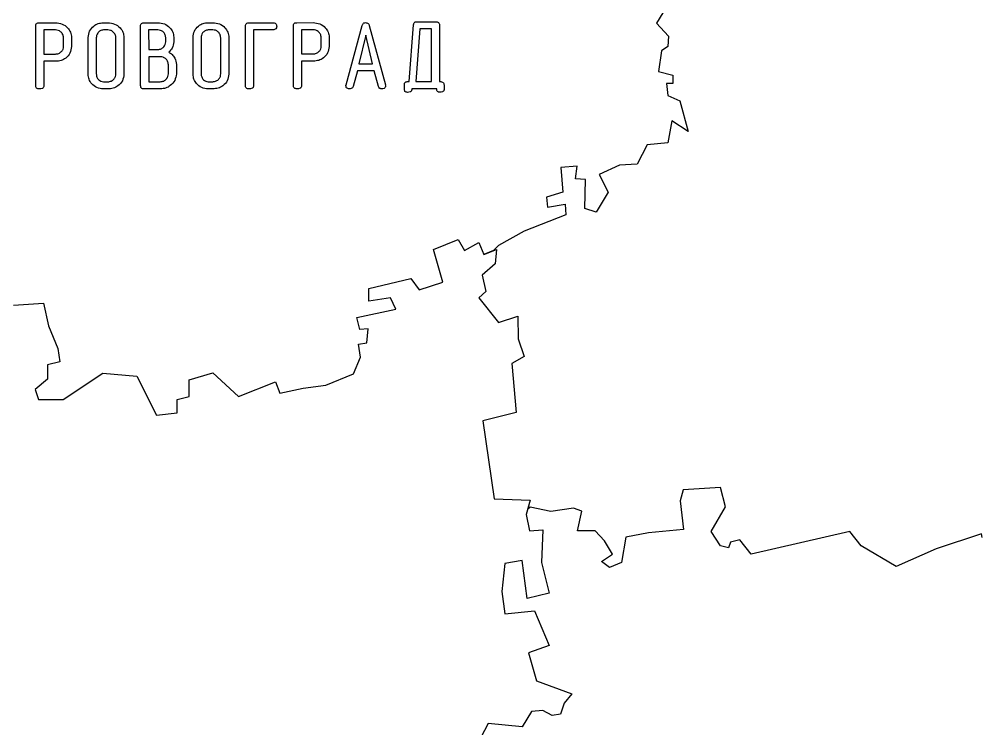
# Model space of a CAD drawing. Header units: millimetres. Extents: x 13 to 580, y 5 to 382.
# Drawn here: x 318.9 to 398.9, y 136 to 195 of the extents above; entities that cross this region are included whole.
import ezdxf

# ---------------------------------------------------------------- set-up
doc = ezdxf.new("R2010")
doc.units = ezdxf.units.MM

msp = doc.modelspace()

# ---------------------------------------------------------------- linework, layer by layer
at = {"color": 7, "linetype": 'Continuous', "lineweight": 25}
for p, q in [((372.385, 195.548), (371.868, 194.704)), ((320.305, 189.486), (320.303, 194.454)), ((320.573, 194.72), (321.946, 194.721)), ((325.909, 194.723), (326.301, 194.723)), ((329.016, 189.491), (329.013, 194.459)), ((329.281, 194.725), (330.449, 194.726)), ((334.619, 194.728), (335.012, 194.728)), ((337.727, 189.496), (337.724, 194.464)), ((338.021, 194.73), (339.975, 194.731)), ((341.711, 189.498), (341.708, 194.466)), ((341.978, 194.732), (343.351, 194.733)), ((346.081, 189.569), (347.426, 194.508)), ((348.009, 194.508), (349.357, 189.571)), ((351.326, 189.832), (351.692, 194.566)), ((351.957, 194.813), (353.501, 194.813)), ((353.838, 194.548), (353.84, 189.834)), ((371.868, 194.704), (372.875, 193.602)), ((320.972, 194.126), (320.973, 192.119)), ((321.936, 194.126), (320.972, 194.126)), ((323.276, 193.506), (323.277, 192.738)), ((324.66, 190.443), (324.659, 193.502)), ((326.291, 194.129), (325.921, 194.128)), ((327.632, 193.504), (327.633, 190.445)), ((329.682, 194.131), (329.683, 192.496)), ((330.442, 194.131), (329.682, 194.131)), ((331.764, 193.527), (331.764, 193.153)), ((333.371, 190.448), (333.369, 193.507)), ((335.002, 194.134), (334.631, 194.134)), ((336.342, 193.509), (336.344, 190.45)), ((339.975, 194.137), (338.393, 194.136)), ((338.393, 194.136), (338.396, 189.493)), ((343.341, 194.139), (342.377, 194.138)), ((342.377, 194.138), (342.378, 192.131)), ((344.682, 193.518), (344.682, 192.75)), ((347.718, 193.703), (347.151, 191.317)), ((348.29, 191.317), (347.718, 193.703)), ((352.211, 194.218), (351.867, 189.833)), ((353.169, 194.219), (352.211, 194.218)), ((353.171, 189.834), (353.169, 194.219)), ((372.875, 193.602), (372.81, 192.759)), ((322.608, 192.76), (322.607, 193.483)), ((325.327, 193.459), (325.329, 190.486)), ((326.964, 190.487), (326.963, 193.46)), ((331.095, 193.137), (331.095, 193.494)), ((334.038, 193.464), (334.04, 190.491)), ((335.675, 190.492), (335.673, 193.465)), ((344.013, 192.772), (344.013, 193.496)), ((372.81, 192.759), (372.291, 192.402)), ((320.973, 192.119), (321.937, 192.119)), ((329.683, 192.496), (330.443, 192.496)), ((330.648, 191.902), (329.684, 191.901)), ((329.684, 191.901), (329.685, 189.82)), ((342.378, 192.131), (343.342, 192.132)), ((372.291, 192.402), (372.032, 190.681)), ((321.974, 191.525), (320.973, 191.524)), ((320.973, 191.524), (320.974, 189.486)), ((331.32, 190.491), (331.319, 191.235)), ((331.988, 191.243), (331.989, 190.466)), ((342.379, 191.537), (342.38, 189.499)), ((343.38, 191.537), (342.379, 191.537)), ((347.151, 191.317), (348.29, 191.317)), ((347.026, 190.722), (346.664, 189.426)), ((348.411, 190.723), (347.026, 190.722)), ((348.775, 189.427), (348.411, 190.723)), ((372.032, 190.681), (373.234, 190.356)), ((373.234, 190.356), (373.235, 189.676)), ((325.923, 189.818), (326.294, 189.818)), ((329.685, 189.82), (330.649, 189.82)), ((334.634, 189.823), (335.004, 189.823)), ((350.925, 189.202), (350.924, 189.571)), ((351.191, 189.832), (351.326, 189.832)), ((351.867, 189.833), (353.171, 189.834)), ((353.84, 189.834), (353.881, 189.834)), ((354.221, 189.573), (354.222, 189.204)), ((373.235, 189.676), (372.714, 189.675)), ((372.714, 189.675), (372.812, 188.669)), ((326.304, 189.223), (325.912, 189.223)), ((330.66, 189.226), (329.287, 189.225)), ((335.015, 189.228), (334.623, 189.228)), ((353.618, 189.239), (351.533, 189.238)), ((351.533, 189.238), (351.533, 189.165)), ((353.618, 189.166), (353.618, 189.239)), ((372.812, 188.669), (373.818, 188.248)), ((373.818, 188.248), (374.501, 185.686)), ((373.137, 186.561), (372.814, 184.743)), ((374.501, 185.686), (373.137, 186.561)), ((372.814, 184.743), (371.095, 184.58)), ((371.095, 184.58), (370.253, 182.959)), ((365.289, 182.792), (363.925, 182.694)), ((363.925, 182.694), (364.088, 180.651)), ((365.127, 181.754), (365.289, 182.792)), ((368.792, 182.893), (367.106, 182.111)), ((370.253, 182.959), (368.792, 182.893)), ((365.97, 181.69), (365.127, 181.754)), ((365.906, 179.289), (365.97, 181.69)), ((367.106, 182.111), (367.852, 180.653)), ((364.088, 180.651), (362.727, 180.226)), ((362.727, 180.226), (362.824, 179.384)), ((367.852, 180.653), (366.848, 178.966)), ((362.824, 179.384), (364.284, 179.644)), ((364.284, 179.644), (364.349, 178.769)), ((366.848, 178.966), (365.906, 179.289)), ((364.349, 178.769), (360.879, 177.404)), ((353.352, 175.874), (355.396, 176.719)), ((355.396, 176.719), (355.915, 175.779)), ((360.879, 177.404), (358.738, 176.202)), ((355.915, 175.779), (357.115, 176.461)), ((357.115, 176.461), (357.537, 175.455)), ((358.738, 176.202), (358.316, 175.781)), ((354.131, 173.149), (353.352, 175.874)), ((357.537, 175.455), (358.577, 175.877)), ((358.316, 175.781), (357.537, 175.455)), ((358.577, 175.877), (358.48, 174.677)), ((358.48, 174.677), (357.378, 173.735)), ((357.378, 173.735), (357.702, 172.374)), ((347.968, 172.626), (351.472, 173.472)), ((351.472, 173.472), (352.153, 172.532)), ((352.153, 172.532), (354.131, 173.149)), ((347.968, 171.588), (347.968, 172.626)), ((357.702, 172.374), (357.118, 171.854)), ((318.442, 171.246), (320.941, 171.41)), ((320.941, 171.41), (321.364, 169.529)), ((349.785, 171.85), (347.968, 171.588)), ((350.207, 170.909), (349.785, 171.85)), ((357.118, 171.854), (358.742, 169.811)), ((346.963, 170.225), (350.207, 170.909)), ((358.742, 169.811), (360.364, 170.332)), ((360.364, 170.332), (360.365, 168.448)), ((321.364, 169.529), (322.144, 167.648)), ((347.223, 169.219), (346.963, 170.225)), ((347.905, 169.285), (347.223, 169.219)), ((347.809, 168.115), (347.905, 169.285)), ((347.126, 168.018), (347.809, 168.115)), ((347.29, 166.916), (347.126, 168.018)), ((360.365, 168.448), (360.885, 166.988)), ((322.144, 167.648), (322.306, 166.544)), ((322.306, 166.544), (321.268, 166.284)), ((346.708, 165.552), (347.29, 166.916)), ((360.885, 166.988), (359.847, 166.405)), ((359.847, 166.405), (360.205, 162.316)), ((321.268, 166.284), (321.269, 165.083)), ((322.568, 163.397), (325.876, 165.606)), ((325.876, 165.606), (328.699, 165.346)), ((333.046, 165.026), (335.025, 165.611)), ((335.025, 165.611), (337.136, 163.665)), ((344.403, 164.609), (346.708, 165.552)), ((321.269, 165.083), (320.263, 164.239)), ((328.699, 165.346), (330.322, 162.103)), ((333.047, 163.663), (333.046, 165.026)), ((337.136, 163.665), (340.217, 164.867)), ((340.217, 164.867), (340.575, 163.925)), ((320.263, 164.239), (320.522, 163.396)), ((340.575, 163.925), (342.52, 164.35)), ((342.52, 164.35), (344.403, 164.609)), ((320.522, 163.396), (322.568, 163.397)), ((332.043, 163.403), (333.047, 163.663)), ((332.043, 162.3), (332.043, 163.403)), ((360.205, 162.316), (357.449, 161.632)), ((330.322, 162.103), (332.043, 162.3)), ((357.449, 161.632), (358.393, 155.144)), ((377.179, 156.098), (374.098, 155.899)), ((377.602, 154.473), (377.179, 156.098)), ((358.393, 155.144), (361.378, 155.049)), ((374.098, 155.899), (373.837, 154.991)), ((361.378, 155.049), (361.055, 153.847)), ((361.378, 154.464), (361.163, 154.249)), ((363.099, 154.107), (361.378, 154.464)), ((364.98, 154.369), (363.099, 154.107)), ((365.661, 154.109), (364.98, 154.369)), ((373.837, 154.991), (374.1, 152.589)), ((376.402, 152.429), (377.602, 154.473)), ((361.055, 153.847), (361.316, 152.484)), ((365.306, 152.487), (365.661, 154.109)), ((361.316, 152.484), (362.419, 152.582)), ((362.419, 152.582), (362.324, 149.858)), ((366.766, 152.488), (365.306, 152.487)), ((367.547, 151.645), (366.766, 152.488)), ((369.329, 151.971), (368.974, 149.862)), ((371.211, 152.328), (369.329, 151.971)), ((374.1, 152.589), (371.211, 152.328)), ((377.182, 151.229), (376.402, 152.429)), ((387.922, 152.436), (379.745, 150.549)), ((388.864, 151.236), (387.922, 152.436)), ((398.857, 152.245), (395.094, 150.982)), ((398.925, 151.925), (398.857, 152.245)), ((368.228, 150.542), (367.547, 151.645)), ((377.863, 151.067), (377.182, 151.229)), ((378.026, 151.555), (377.863, 151.067)), ((378.804, 151.748), (378.026, 151.555)), ((379.745, 150.549), (378.804, 151.748)), ((391.783, 149.517), (388.864, 151.236)), ((367.288, 149.924), (368.228, 150.542)), ((395.094, 150.982), (391.783, 149.517)), ((359.271, 149.759), (359.014, 147.455)), ((360.7, 150.018), (359.271, 149.759)), ((361.123, 146.872), (360.7, 150.018)), ((362.324, 149.858), (362.941, 147.294)), ((367.969, 149.439), (367.288, 149.924)), ((368.974, 149.862), (367.969, 149.439)), ((359.014, 147.455), (359.273, 145.573)), ((362.941, 147.294), (361.123, 146.872)), ((359.273, 145.573), (361.74, 145.834)), ((361.74, 145.834), (362.943, 142.947)), ((362.943, 142.947), (361.224, 142.33)), ((361.224, 142.33), (361.907, 140.025)), ((361.907, 140.025), (364.827, 138.924)), ((364.827, 138.924), (364.211, 138.145)), ((362.427, 137.56), (361.486, 137.462)), ((363.206, 137.139), (362.427, 137.56)), ((364.211, 138.145), (363.887, 137.236)), ((361.486, 137.462), (360.708, 136.196)), ((363.887, 137.236), (363.206, 137.139)), ((357.884, 136.455), (355.843, 132.591)), ((360.708, 136.196), (357.884, 136.455))]:
    msp.add_line(p, q, dxfattribs=at)
for points, knots in [([(320.303, 194.454), (320.305, 194.495), (320.31, 194.576), (320.378, 194.675), (320.477, 194.715), (320.541, 194.718), (320.573, 194.72)], [0, 0, 0, 0, 0.280738, 0.558504, 0.778751, 1, 1, 1, 1]), ([(321.946, 194.721), (322.134, 194.703), (322.51, 194.668), (322.939, 194.346), (323.227, 193.948), (323.26, 193.653), (323.276, 193.506)], [0, 0, 0, 0, 0.28001, 0.559683, 0.779981, 1, 1, 1, 1]), ([(324.659, 193.502), (324.681, 193.684), (324.726, 194.049), (325.072, 194.444), (325.479, 194.686), (325.765, 194.711), (325.909, 194.723)], [0, 0, 0, 0, 0.279422, 0.559202, 0.779537, 1, 1, 1, 1]), ([(326.301, 194.723), (326.49, 194.706), (326.867, 194.67), (327.296, 194.346), (327.582, 193.946), (327.615, 193.651), (327.632, 193.504)], [0, 0, 0, 0, 0.280058, 0.559753, 0.780026, 1, 1, 1, 1]), ([(329.013, 194.459), (329.015, 194.5), (329.019, 194.581), (329.088, 194.679), (329.186, 194.72), (329.25, 194.723), (329.281, 194.725)], [0, 0, 0, 0, 0.2809077, 0.5588777, 0.7788481, 1, 1, 1, 1]), ([(330.449, 194.726), (330.634, 194.708), (331.006, 194.674), (331.431, 194.356), (331.714, 193.963), (331.747, 193.672), (331.764, 193.527)], [0, 0, 0, 0, 0.280068, 0.559778, 0.780043, 1, 1, 1, 1]), ([(333.369, 193.507), (333.392, 193.689), (333.436, 194.054), (333.783, 194.449), (334.19, 194.692), (334.476, 194.716), (334.619, 194.728)], [0, 0, 0, 0, 0.279422, 0.559202, 0.779537, 1, 1, 1, 1]), ([(335.012, 194.728), (335.2, 194.711), (335.577, 194.675), (336.007, 194.352), (336.293, 193.952), (336.326, 193.656), (336.342, 193.509)], [0, 0, 0, 0, 0.280058, 0.559753, 0.780026, 1, 1, 1, 1]), ([(337.724, 194.464), (337.727, 194.507), (337.733, 194.593), (337.839, 194.718), (337.952, 194.726), (338.021, 194.73)], [0, 0, 0, 0, 0.2815406, 0.5603162, 1, 1, 1, 1]), ([(339.975, 194.731), (340.023, 194.729), (340.12, 194.725), (340.246, 194.662), (340.31, 194.549), (340.314, 194.472), (340.316, 194.434)], [0, 0, 0, 0, 0.280874, 0.559656, 0.779196, 1, 1, 1, 1]), ([(340.316, 194.434), (340.313, 194.385), (340.307, 194.287), (340.18, 194.15), (340.053, 194.142), (339.975, 194.137)], [0, 0, 0, 0, 0.281461, 0.560162, 1, 1, 1, 1]), ([(341.708, 194.466), (341.711, 194.507), (341.716, 194.588), (341.783, 194.688), (341.883, 194.728), (341.947, 194.731), (341.978, 194.732)], [0, 0, 0, 0, 0.280738, 0.5585041, 0.7787512, 1, 1, 1, 1]), ([(343.351, 194.733), (343.539, 194.716), (343.915, 194.68), (344.345, 194.358), (344.633, 193.961), (344.665, 193.666), (344.682, 193.518)], [0, 0, 0, 0, 0.28001, 0.559683, 0.779981, 1, 1, 1, 1]), ([(347.426, 194.508), (347.436, 194.541), (347.457, 194.608), (347.518, 194.686), (347.6, 194.73), (347.655, 194.734), (347.682, 194.736)], [0, 0, 0, 0, 0.28016, 0.559878, 0.779544, 1, 1, 1, 1]), ([(347.682, 194.736), (347.723, 194.734), (347.804, 194.73), (347.908, 194.679), (347.979, 194.599), (347.999, 194.539), (348.009, 194.508)], [0, 0, 0, 0, 0.2802987, 0.5597282, 0.7796202, 1, 1, 1, 1]), ([(351.692, 194.566), (351.697, 194.604), (351.707, 194.68), (351.775, 194.769), (351.867, 194.809), (351.927, 194.811), (351.957, 194.813)], [0, 0, 0, 0, 0.2805239, 0.55903, 0.7793577, 1, 1, 1, 1]), ([(353.501, 194.813), (353.546, 194.812), (353.637, 194.808), (353.76, 194.758), (353.83, 194.656), (353.835, 194.584), (353.838, 194.548)], [0, 0, 0, 0, 0.281104, 0.560237, 0.779539, 1, 1, 1, 1]), ([(322.607, 193.483), (322.594, 193.58), (322.568, 193.773), (322.38, 193.979), (322.164, 194.107), (322.012, 194.12), (321.936, 194.126)], [0, 0, 0, 0, 0.279246, 0.559282, 0.779667, 1, 1, 1, 1]), ([(325.921, 194.128), (325.829, 194.112), (325.645, 194.079), (325.451, 193.893), (325.341, 193.678), (325.332, 193.532), (325.327, 193.459)], [0, 0, 0, 0, 0.278576, 0.558776, 0.779258, 1, 1, 1, 1]), ([(326.963, 193.46), (326.951, 193.559), (326.926, 193.756), (326.742, 193.972), (326.524, 194.108), (326.369, 194.122), (326.291, 194.129)], [0, 0, 0, 0, 0.279536, 0.559301, 0.779565, 1, 1, 1, 1]), ([(331.095, 193.494), (331.083, 193.589), (331.059, 193.779), (330.877, 193.983), (330.666, 194.112), (330.517, 194.125), (330.442, 194.131)], [0, 0, 0, 0, 0.279312, 0.559225, 0.779658, 1, 1, 1, 1]), ([(334.631, 194.134), (334.54, 194.117), (334.355, 194.084), (334.162, 193.898), (334.052, 193.683), (334.043, 193.537), (334.038, 193.464)], [0, 0, 0, 0, 0.278576, 0.558776, 0.779258, 1, 1, 1, 1]), ([(335.673, 193.465), (335.661, 193.564), (335.637, 193.761), (335.453, 193.977), (335.235, 194.113), (335.079, 194.127), (335.002, 194.134)], [0, 0, 0, 0, 0.279536, 0.559301, 0.779565, 1, 1, 1, 1]), ([(344.013, 193.496), (344, 193.592), (343.973, 193.786), (343.785, 193.992), (343.569, 194.119), (343.417, 194.132), (343.341, 194.139)], [0, 0, 0, 0, 0.279246, 0.559282, 0.779667, 1, 1, 1, 1]), ([(321.937, 192.119), (322.033, 192.131), (322.226, 192.153), (322.444, 192.323), (322.585, 192.532), (322.6, 192.684), (322.608, 192.76)], [0, 0, 0, 0, 0.279682, 0.559538, 0.779743, 1, 1, 1, 1]), ([(323.277, 192.738), (323.25, 192.553), (323.197, 192.183), (322.835, 191.788), (322.412, 191.557), (322.12, 191.536), (321.974, 191.525)], [0, 0, 0, 0, 0.279027, 0.558953, 0.779361, 1, 1, 1, 1]), ([(330.443, 192.496), (330.538, 192.507), (330.729, 192.53), (330.938, 192.705), (331.075, 192.913), (331.088, 193.063), (331.095, 193.137)], [0, 0, 0, 0, 0.279555, 0.559387, 0.779725, 1, 1, 1, 1]), ([(331.764, 193.153), (331.743, 192.962), (331.705, 192.621), (331.457, 192.388), (331.348, 192.285)], [0, 0, 0, 0, 0.559097, 1, 1, 1, 1]), ([(343.342, 192.132), (343.439, 192.143), (343.631, 192.165), (343.85, 192.335), (343.991, 192.545), (344.006, 192.696), (344.013, 192.772)], [0, 0, 0, 0, 0.279682, 0.559538, 0.779743, 1, 1, 1, 1]), ([(344.682, 192.75), (344.655, 192.566), (344.602, 192.196), (344.24, 191.8), (343.817, 191.569), (343.525, 191.548), (343.38, 191.537)], [0, 0, 0, 0, 0.279027, 0.558953, 0.779361, 1, 1, 1, 1]), ([(331.319, 191.235), (331.308, 191.334), (331.285, 191.532), (331.099, 191.747), (330.88, 191.882), (330.725, 191.895), (330.648, 191.902)], [0, 0, 0, 0, 0.279534, 0.559452, 0.779736, 1, 1, 1, 1]), ([(331.348, 192.285), (331.451, 192.223), (331.657, 192.098), (331.91, 191.736), (331.958, 191.43), (331.988, 191.243)], [0, 0, 0, 0, 0.280414, 0.561424, 1, 1, 1, 1]), ([(325.912, 189.223), (325.73, 189.244), (325.365, 189.285), (324.957, 189.613), (324.699, 190.013), (324.673, 190.3), (324.66, 190.443)], [0, 0, 0, 0, 0.2796596, 0.5594374, 0.77969, 1, 1, 1, 1]), ([(325.329, 190.486), (325.337, 190.393), (325.353, 190.207), (325.509, 189.991), (325.705, 189.846), (325.85, 189.827), (325.923, 189.818)], [0, 0, 0, 0, 0.280187, 0.559745, 0.780167, 1, 1, 1, 1]), ([(326.294, 189.818), (326.392, 189.83), (326.59, 189.853), (326.808, 190.036), (326.945, 190.254), (326.958, 190.409), (326.964, 190.487)], [0, 0, 0, 0, 0.279558, 0.55924, 0.779562, 1, 1, 1, 1]), ([(327.633, 190.445), (327.606, 190.257), (327.55, 189.882), (327.178, 189.486), (326.748, 189.255), (326.452, 189.234), (326.304, 189.223)], [0, 0, 0, 0, 0.278912, 0.558842, 0.779269, 1, 1, 1, 1]), ([(330.649, 189.82), (330.748, 189.832), (330.946, 189.855), (331.163, 190.039), (331.3, 190.257), (331.313, 190.413), (331.32, 190.491)], [0, 0, 0, 0, 0.279583, 0.559261, 0.77956, 1, 1, 1, 1]), ([(331.989, 190.466), (331.957, 190.279), (331.895, 189.905), (331.524, 189.512), (331.103, 189.263), (330.808, 189.238), (330.66, 189.226)], [0, 0, 0, 0, 0.278701, 0.559067, 0.779455, 1, 1, 1, 1]), ([(334.623, 189.228), (334.44, 189.249), (334.076, 189.29), (333.668, 189.618), (333.41, 190.018), (333.384, 190.305), (333.371, 190.448)], [0, 0, 0, 0, 0.27966, 0.559437, 0.77969, 1, 1, 1, 1]), ([(334.04, 190.491), (334.048, 190.398), (334.064, 190.212), (334.22, 189.996), (334.415, 189.851), (334.561, 189.832), (334.634, 189.823)], [0, 0, 0, 0, 0.280187, 0.559745, 0.780167, 1, 1, 1, 1]), ([(335.004, 189.823), (335.103, 189.835), (335.301, 189.858), (335.519, 190.041), (335.655, 190.259), (335.669, 190.415), (335.675, 190.492)], [0, 0, 0, 0, 0.279558, 0.55924, 0.779562, 1, 1, 1, 1]), ([(336.344, 190.45), (336.316, 190.263), (336.261, 189.887), (335.889, 189.491), (335.459, 189.26), (335.163, 189.239), (335.015, 189.228)], [0, 0, 0, 0, 0.278912, 0.558842, 0.779269, 1, 1, 1, 1]), ([(342.008, 189.232), (341.966, 189.234), (341.88, 189.238), (341.77, 189.297), (341.717, 189.398), (341.713, 189.465), (341.711, 189.498)], [0, 0, 0, 0, 0.281031, 0.559677, 0.779386, 1, 1, 1, 1]), ([(342.38, 189.499), (342.375, 189.455), (342.369, 189.389), (342.316, 189.318), (342.208, 189.243), (342.097, 189.237), (342.008, 189.232)], [0, 0, 0, 0, 0.249742, 0.375313, 0.501137, 1, 1, 1, 1]), ([(346.072, 189.493), (346.073, 189.507), (346.074, 189.533), (346.079, 189.558), (346.081, 189.569)], [0, 0, 0, 0, 0.559751, 1, 1, 1, 1]), ([(349.357, 189.571), (349.361, 189.557), (349.367, 189.532), (349.371, 189.506), (349.373, 189.495)], [0, 0, 0, 0, 0.559942, 1, 1, 1, 1]), ([(350.924, 189.571), (350.927, 189.611), (350.931, 189.692), (351, 189.788), (351.097, 189.828), (351.16, 189.831), (351.191, 189.832)], [0, 0, 0, 0, 0.280818, 0.558604, 0.77875, 1, 1, 1, 1]), ([(353.881, 189.834), (353.927, 189.832), (354.018, 189.828), (354.141, 189.781), (354.214, 189.681), (354.219, 189.609), (354.221, 189.573)], [0, 0, 0, 0, 0.2810736, 0.5604649, 0.7796462, 1, 1, 1, 1]), ([(320.603, 189.22), (320.56, 189.222), (320.475, 189.225), (320.364, 189.284), (320.311, 189.385), (320.307, 189.452), (320.305, 189.486)], [0, 0, 0, 0, 0.281031, 0.559677, 0.779386, 1, 1, 1, 1]), ([(320.974, 189.486), (320.97, 189.442), (320.963, 189.376), (320.91, 189.306), (320.803, 189.23), (320.692, 189.225), (320.603, 189.22)], [0, 0, 0, 0, 0.249742, 0.375313, 0.501137, 1, 1, 1, 1]), ([(329.287, 189.225), (329.246, 189.227), (329.165, 189.231), (329.064, 189.296), (329.022, 189.395), (329.018, 189.459), (329.016, 189.491)], [0, 0, 0, 0, 0.28083, 0.558951, 0.779157, 1, 1, 1, 1]), ([(338.025, 189.23), (337.982, 189.232), (337.897, 189.236), (337.786, 189.295), (337.733, 189.395), (337.729, 189.462), (337.727, 189.496)], [0, 0, 0, 0, 0.281031, 0.559677, 0.779386, 1, 1, 1, 1]), ([(338.396, 189.493), (338.392, 189.449), (338.385, 189.383), (338.331, 189.314), (338.223, 189.241), (338.113, 189.235), (338.025, 189.23)], [0, 0, 0, 0, 0.249711, 0.375218, 0.501119, 1, 1, 1, 1]), ([(346.343, 189.235), (346.303, 189.237), (346.223, 189.241), (346.122, 189.302), (346.078, 189.399), (346.074, 189.461), (346.072, 189.493)], [0, 0, 0, 0, 0.280673, 0.558883, 0.778996, 1, 1, 1, 1]), ([(346.664, 189.426), (346.65, 189.39), (346.62, 189.32), (346.5, 189.244), (346.403, 189.238), (346.343, 189.235)], [0, 0, 0, 0, 0.279596, 0.559257, 1, 1, 1, 1]), ([(349.028, 189.237), (348.996, 189.238), (348.931, 189.242), (348.826, 189.301), (348.794, 189.379), (348.775, 189.427)], [0, 0, 0, 0, 0.281133, 0.562229, 1, 1, 1, 1]), ([(349.373, 189.495), (349.37, 189.464), (349.366, 189.403), (349.318, 189.321), (349.205, 189.245), (349.101, 189.24), (349.028, 189.237)], [0, 0, 0, 0, 0.1871633, 0.3737411, 0.5606754, 1, 1, 1, 1]), ([(351.192, 188.941), (351.152, 188.942), (351.072, 188.946), (350.972, 189.011), (350.929, 189.107), (350.926, 189.17), (350.925, 189.202)], [0, 0, 0, 0, 0.280783, 0.559226, 0.779057, 1, 1, 1, 1]), ([(351.533, 189.165), (351.529, 189.126), (351.522, 189.067), (351.469, 189.008), (351.369, 188.948), (351.271, 188.944), (351.192, 188.941)], [0, 0, 0, 0, 0.249214, 0.374758, 0.500418, 1, 1, 1, 1]), ([(353.882, 188.942), (353.845, 188.944), (353.771, 188.947), (353.674, 188.993), (353.623, 189.079), (353.62, 189.137), (353.618, 189.166)], [0, 0, 0, 0, 0.280934, 0.559854, 0.779235, 1, 1, 1, 1]), ([(354.222, 189.204), (354.22, 189.173), (354.216, 189.112), (354.171, 189.029), (354.058, 188.952), (353.955, 188.946), (353.882, 188.942)], [0, 0, 0, 0, 0.187398, 0.374053, 0.560701, 1, 1, 1, 1])]:
    msp.add_open_spline(points, degree=3, knots=knots, dxfattribs=at)

doc.saveas('drawing.dxf')
